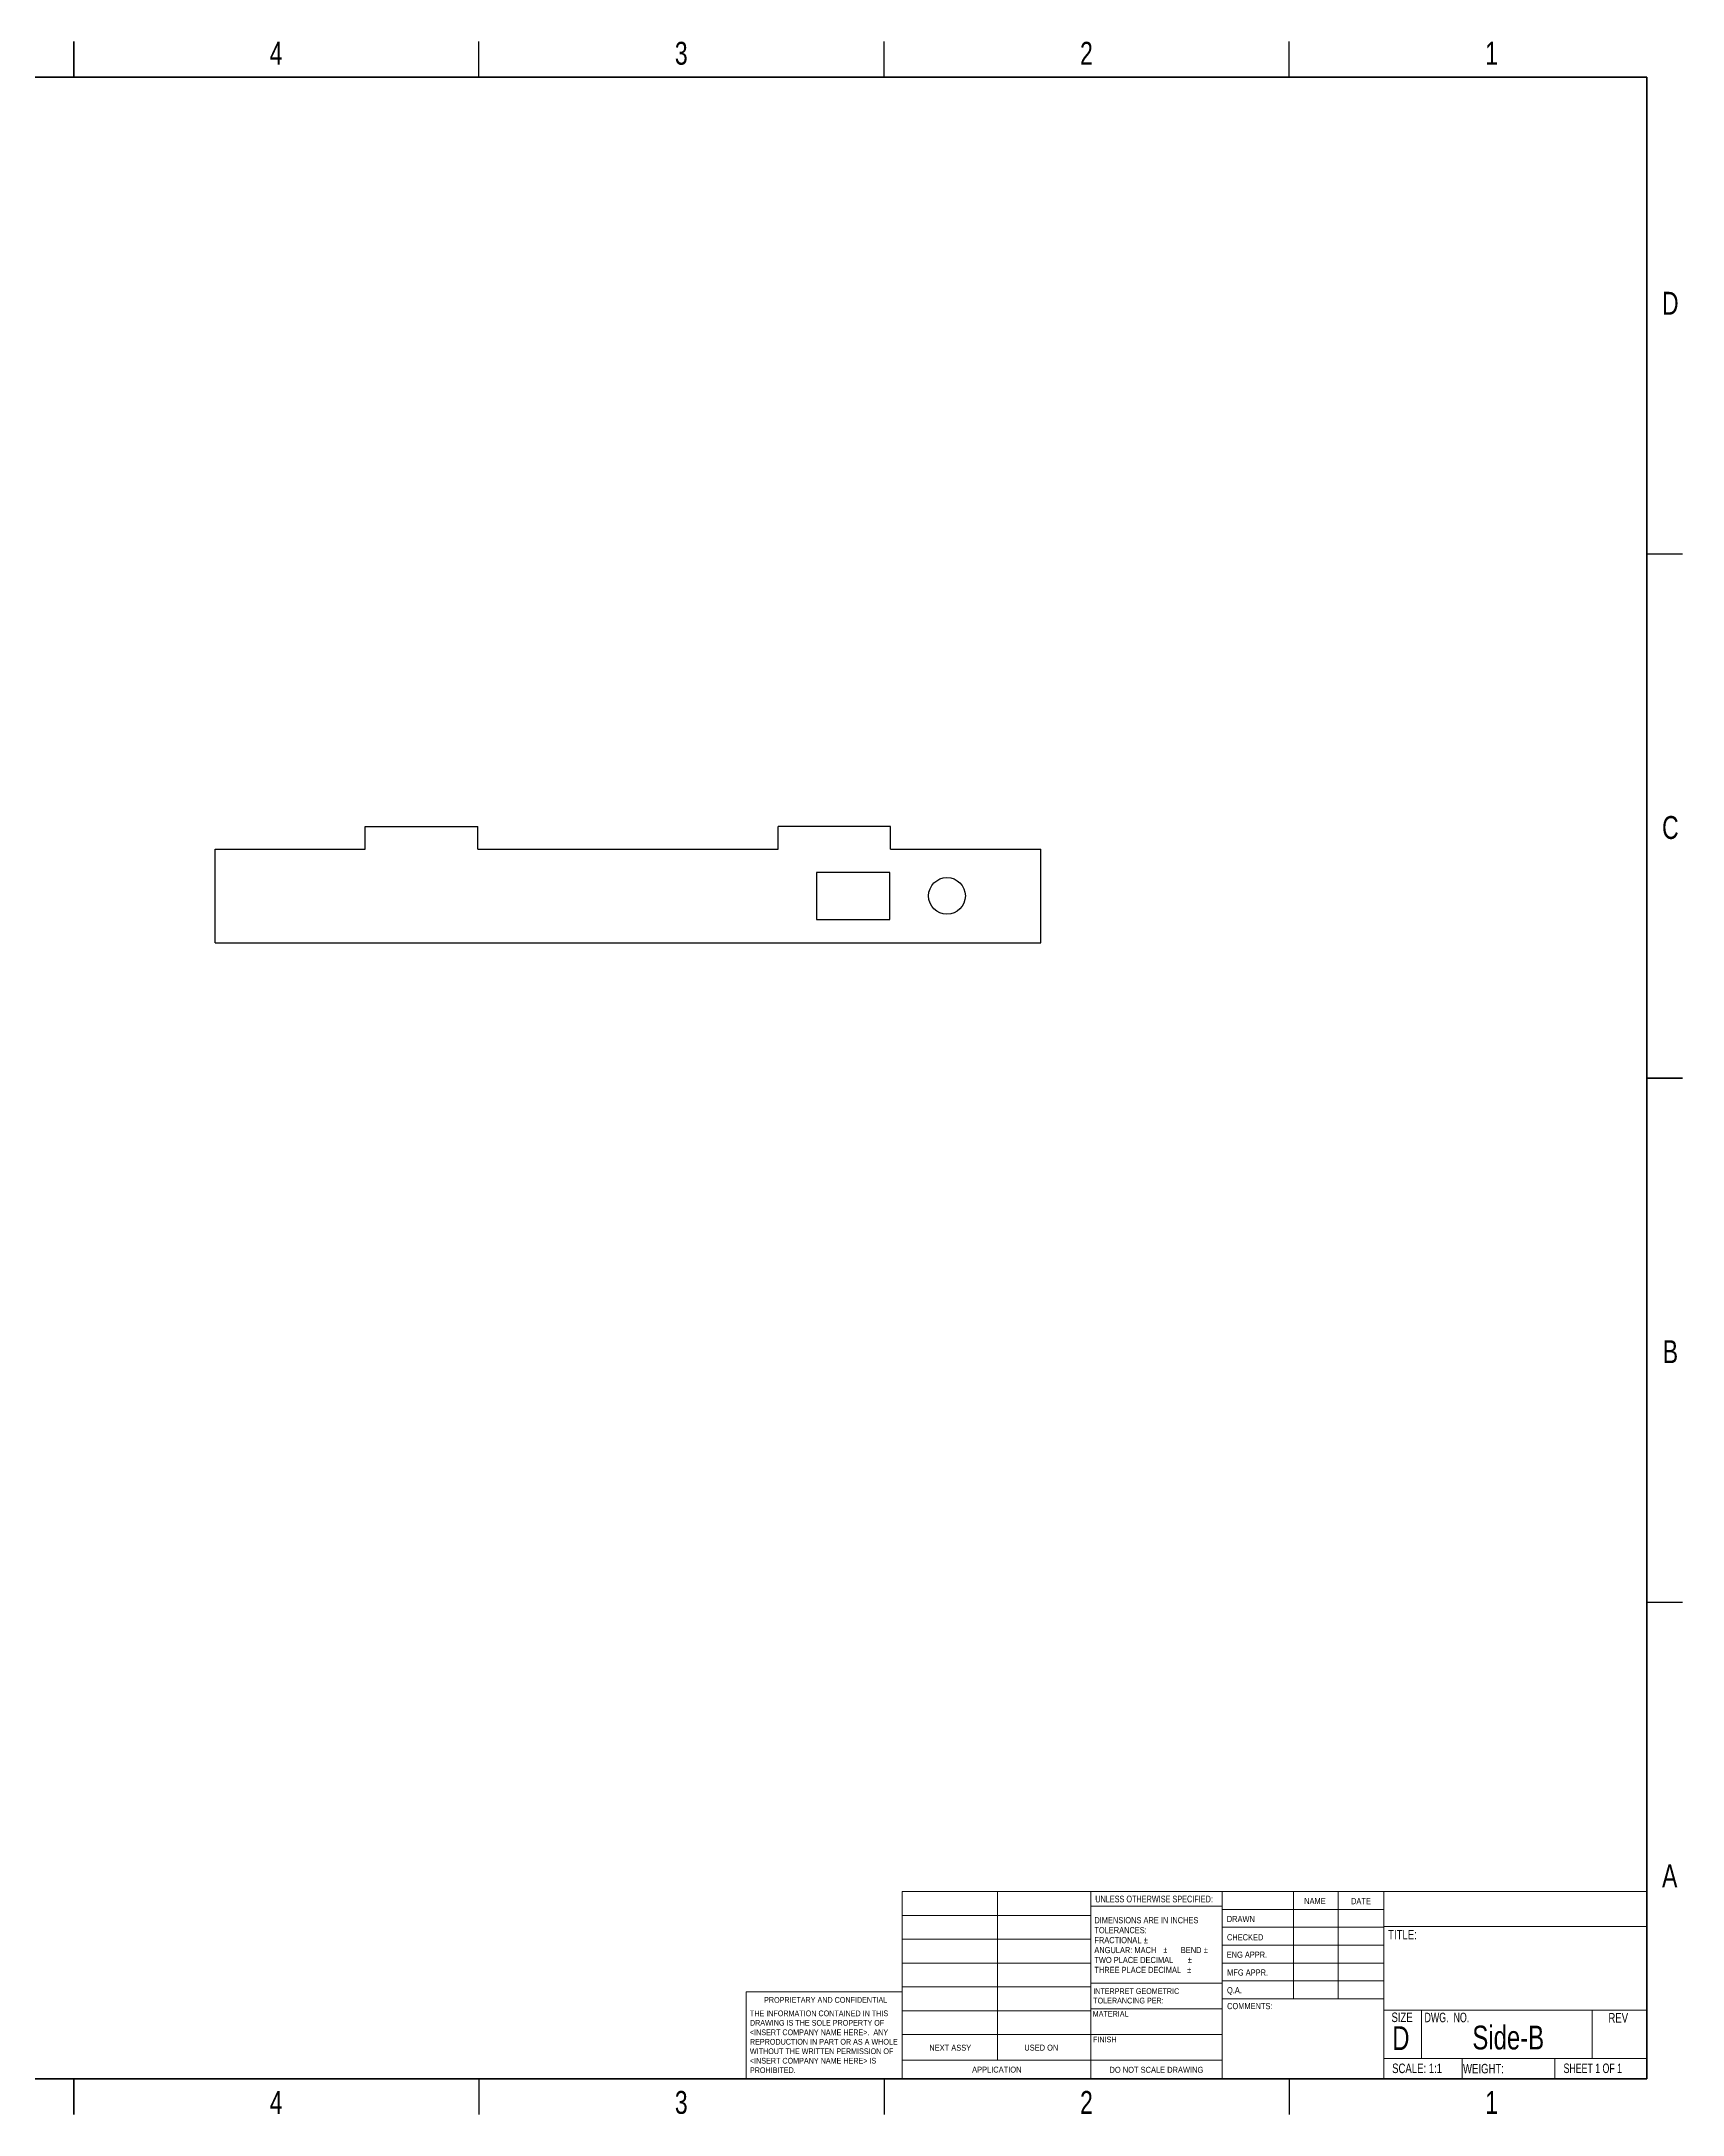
# Model space of a CAD drawing. Header units: millimetres. Extents: x 0 to 860, y 0 to 556.
# Drawn here: x 423 to 860, y 3 to 556 of the extents above; entities that cross this region are included whole.
import ezdxf

# ---------------------------------------------------------------- set-up
doc = ezdxf.new("R2010")
doc.units = ezdxf.units.MM
doc.styles.add('SLDTEXTSTYLE0', font='TXT', dxfattribs={"width": 0.75})
doc.styles.add('SLDTEXTSTYLE1', font='TXT', dxfattribs={"width": 0.6875})
doc.styles.add('SLDTEXTSTYLE2', font='TXT', dxfattribs={"width": 0.694444})

msp = doc.modelspace()

# ---------------------------------------------------------------- linework, layer by layer
at = {"color": 7, "linetype": 'Continuous', "lineweight": 25}
for p, q in [((431.8, 555.62), (431.8, 546.1)), ((431.8, 546.1), (431.8, 555.62)), ((539.75, 546.1), (539.75, 555.62)), ((647.7, 546.1), (647.7, 555.62)), ((755.65, 546.1), (755.65, 555.62)), ((850.9, 419.1), (860.42, 419.1)), ((509.45, 346.44), (539.45, 346.44)), ((509.45, 340.44), (509.45, 346.44)), ((539.45, 340.44), (539.45, 346.44)), ((619.45, 340.44), (619.45, 346.44)), ((649.45, 346.44), (619.45, 346.44)), ((649.45, 340.44), (649.45, 346.44)), ((469.45, 315.44), (469.45, 340.44)), ((469.45, 340.44), (509.45, 340.44)), ((539.45, 340.44), (619.45, 340.44)), ((649.45, 340.44), (689.45, 340.44)), ((689.45, 315.44), (689.45, 340.44)), ((649.25, 334.19), (629.65, 334.19)), ((629.65, 334.19), (629.65, 321.69)), ((649.25, 321.69), (649.25, 334.19)), ((629.65, 321.69), (649.25, 321.69)), ((469.45, 315.44), (689.45, 315.44)), ((860.42, 279.4), (850.9, 279.4)), ((850.9, 279.4), (860.42, 279.4)), ((850.9, 139.7), (860.42, 139.7)), ((431.8, 3.17), (431.8, 12.7)), ((431.8, 12.7), (431.8, 3.17)), ((539.75, 12.7), (539.75, 3.17)), ((647.7, 12.7), (647.7, 3.17)), ((755.65, 12.7), (755.65, 3.17))]:
    msp.add_line(p, q, dxfattribs=at)
at = {"color": 7, "linetype": 'Continuous', "lineweight": 50}
for p, q in [((12.7, 546.1), (850.9, 546.1)), ((850.9, 546.1), (850.9, 12.7)), ((850.9, 12.7), (12.7, 12.7))]:
    msp.add_line(p, q, dxfattribs=at)
at = {"color": 7, "linetype": 'Continuous', "lineweight": 18}
for p, q in [((652.55, 62.59), (850.9, 62.59)), ((652.55, 12.7), (652.55, 62.59)), ((677.9, 62.59), (677.9, 17.69)), ((702.77, 12.7), (702.77, 62.59)), ((737.75, 62.59), (737.75, 12.7)), ((756.76, 62.59), (756.76, 34.02)), ((768.66, 62.59), (768.66, 34.02)), ((780.83, 62.59), (780.83, 12.7)), ((652.55, 56.24), (702.77, 56.24)), ((737.75, 58.67), (702.77, 58.67)), ((737.75, 57.83), (780.83, 57.83)), ((652.55, 49.89), (702.77, 49.89)), ((737.75, 53.07), (780.83, 53.07)), ((780.83, 53.27), (850.9, 53.27)), ((737.75, 48.31), (780.83, 48.31)), ((652.55, 43.54), (702.77, 43.54)), ((780.83, 43.54), (737.75, 43.54)), ((780.83, 38.78), (737.75, 38.78)), ((610.97, 12.7), (610.97, 35.92)), ((652.55, 35.92), (610.97, 35.92)), ((652.55, 37.19), (702.77, 37.19)), ((702.77, 38.19), (737.86, 38.19)), ((780.83, 34.02), (737.86, 34.02)), ((652.55, 30.84), (702.77, 30.84)), ((702.77, 31.34), (737.86, 31.34)), ((780.83, 30.98), (850.9, 30.98)), ((790.88, 30.98), (790.88, 18.11)), ((836.37, 30.98), (836.37, 18.11)), ((652.55, 24.49), (702.77, 24.49)), ((702.77, 24.48), (737.75, 24.48)), ((652.55, 17.69), (737.75, 17.69)), ((780.83, 18.11), (850.9, 18.11)), ((801.74, 18.11), (801.74, 12.7)), ((826.42, 18.11), (826.42, 12.7))]:
    msp.add_line(p, q, dxfattribs=at)
at = {"color": 7, "linetype": 'Continuous', "lineweight": 25}
msp.add_circle((664.45, 327.94), 4.9, dxfattribs=at)

# ---------------------------------------------------------------- texts
at = {"color": 7, "linetype": 'Continuous', "lineweight": 0}
for s, insert, char_height, attachment_point, style in [('4', (485.71, 555.56), 6.1, 2, 'SLDTEXTSTYLE0'), ('3', (593.66, 555.56), 6.1, 2, 'SLDTEXTSTYLE0'), ('2', (701.61, 555.56), 6.1, 2, 'SLDTEXTSTYLE0'), ('1', (809.56, 555.56), 6.1, 2, 'SLDTEXTSTYLE0'), ('D', (857.18, 488.93), 6.1, 2, 'SLDTEXTSTYLE0'), ('C', (857.19, 349.23), 6.1, 2, 'SLDTEXTSTYLE0'), ('B', (857.2, 209.53), 6.1, 2, 'SLDTEXTSTYLE0'), ('A', (857.01, 69.83), 6.1, 2, 'SLDTEXTSTYLE0'), ('UNLESS OTHERWISE SPECIFIED:', (703.96, 61.5), 1.778, 1, 'SLDTEXTSTYLE0'), ('NAME', (759.62, 60.92), 1.651, 1, 'SLDTEXTSTYLE0'), ('DATE', (772.11, 60.88), 1.651, 1, 'SLDTEXTSTYLE0'), ('DIMENSIONS ARE IN INCHES', (703.72, 55.79), 1.651, 1, 'SLDTEXTSTYLE0'), ('DRAWN', (739, 56.12), 1.651, 1, 'SLDTEXTSTYLE0'), ('TOLERANCES:', (703.72, 53.14), 1.651, 1, 'SLDTEXTSTYLE0'), ('FRACTIONAL', (703.72, 50.49), 1.651, 1, 'SLDTEXTSTYLE0'), ('%%p', (716.86, 50.49), 1.651, 1, 'SLDTEXTSTYLE0'), ('CHECKED', (739.05, 51.24), 1.651, 1, 'SLDTEXTSTYLE0'), ('TITLE:', (781.99, 52.39), 2.54, 1, 'SLDTEXTSTYLE0'), ('ANGULAR: MACH', (703.72, 47.84), 1.651, 1, 'SLDTEXTSTYLE0'), ('TWO PLACE DECIMAL', (703.72, 45.19), 1.651, 1, 'SLDTEXTSTYLE0'), ('%%p', (722.09, 47.84), 1.651, 1, 'SLDTEXTSTYLE0'), ('BEND', (726.76, 47.84), 1.651, 1, 'SLDTEXTSTYLE0'), ('%%p', (728.59, 45.19), 1.651, 1, 'SLDTEXTSTYLE0'), ('%%p', (732.87, 47.84), 1.651, 1, 'SLDTEXTSTYLE0'), ('ENG APPR.', (738.98, 46.6), 1.651, 1, 'SLDTEXTSTYLE0'), ('THREE PLACE DECIMAL', (703.72, 42.54), 1.651, 1, 'SLDTEXTSTYLE0'), ('%%p', (728.45, 42.54), 1.651, 1, 'SLDTEXTSTYLE0'), ('MFG APPR.', (739.1, 41.85), 1.651, 1, 'SLDTEXTSTYLE0'), ('PROPRIETARY AND CONFIDENTIAL', (615.73, 34.48), 1.524, 1, 'SLDTEXTSTYLE0'), ('TOLERANCING PER:', (703.41, 34.3), 1.524, 1, 'SLDTEXTSTYLE0'), ('INTERPRET GEOMETRIC', (703.41, 36.83), 1.524, 1, 'SLDTEXTSTYLE0'), ('Q.A.', (739.06, 37.12), 1.651, 1, 'SLDTEXTSTYLE0'), ('THE INFORMATION CONTAINED IN THIS', (611.95, 30.9), 1.524, 1, 'SLDTEXTSTYLE0'), ('DRAWING IS THE SOLE PROPERTY OF', (611.95, 28.38), 1.524, 1, 'SLDTEXTSTYLE0'), ('MATERIAL', (703.28, 30.75), 1.524, 1, 'SLDTEXTSTYLE0'), ('COMMENTS:', (739.08, 32.91), 1.651, 1, 'SLDTEXTSTYLE0'), ('SIZE', (782.88, 30.36), 2.54, 1, 'SLDTEXTSTYLE0'), ('DWG.  NO.', (791.68, 30.32), 2.54, 1, 'SLDTEXTSTYLE2'), ('REV', (840.68, 30.22), 2.54, 1, 'SLDTEXTSTYLE0'), ('<INSERT COMPANY NAME HERE>.  ANY', (611.95, 25.85), 1.524, 1, 'SLDTEXTSTYLE0'), ('REPRODUCTION IN PART OR AS A WHOLE', (611.95, 23.33), 1.524, 1, 'SLDTEXTSTYLE0'), ('FINISH', (703.35, 23.94), 1.524, 1, 'SLDTEXTSTYLE0'), ('D', (783.08, 26.72), 6.35, 1, 'SLDTEXTSTYLE0'), ('Side-B', (813.99, 26.87), 6.35, 2, 'SLDTEXTSTYLE0'), ('WITHOUT THE WRITTEN PERMISSION OF', (611.95, 20.81), 1.524, 1, 'SLDTEXTSTYLE0'), ('<INSERT COMPANY NAME HERE> IS', (611.95, 18.28), 1.524, 1, 'SLDTEXTSTYLE0'), ('NEXT ASSY', (659.74, 21.77), 1.587, 1, 'SLDTEXTSTYLE0'), ('USED ON', (685.05, 21.8), 1.587, 1, 'SLDTEXTSTYLE0'), ('SCALE: 1:1', (783.05, 16.76), 2.54, 1, 'SLDTEXTSTYLE0'), ('WEIGHT:', (801.94, 16.68), 2.54, 1, 'SLDTEXTSTYLE0'), ('SHEET 1 OF 1', (828.73, 16.77), 2.54, 1, 'SLDTEXTSTYLE1'), ('PROHIBITED.', (611.95, 15.76), 1.524, 1, 'SLDTEXTSTYLE0'), ('APPLICATION', (671.15, 15.95), 1.5875, 1, 'SLDTEXTSTYLE0'), ('DO NOT SCALE DRAWING', (720.25, 15.89), 1.5875, 2, 'SLDTEXTSTYLE0'), ('4', (485.71, 9.46), 6.1, 2, 'SLDTEXTSTYLE0'), ('3', (593.66, 9.46), 6.1, 2, 'SLDTEXTSTYLE0'), ('2', (701.61, 9.46), 6.1, 2, 'SLDTEXTSTYLE0'), ('1', (809.56, 9.46), 6.1, 2, 'SLDTEXTSTYLE0')]:
    msp.add_mtext(s, dxfattribs=dict(at, insert=insert, char_height=char_height, attachment_point=attachment_point, style=style))

doc.saveas('drawing.dxf')
